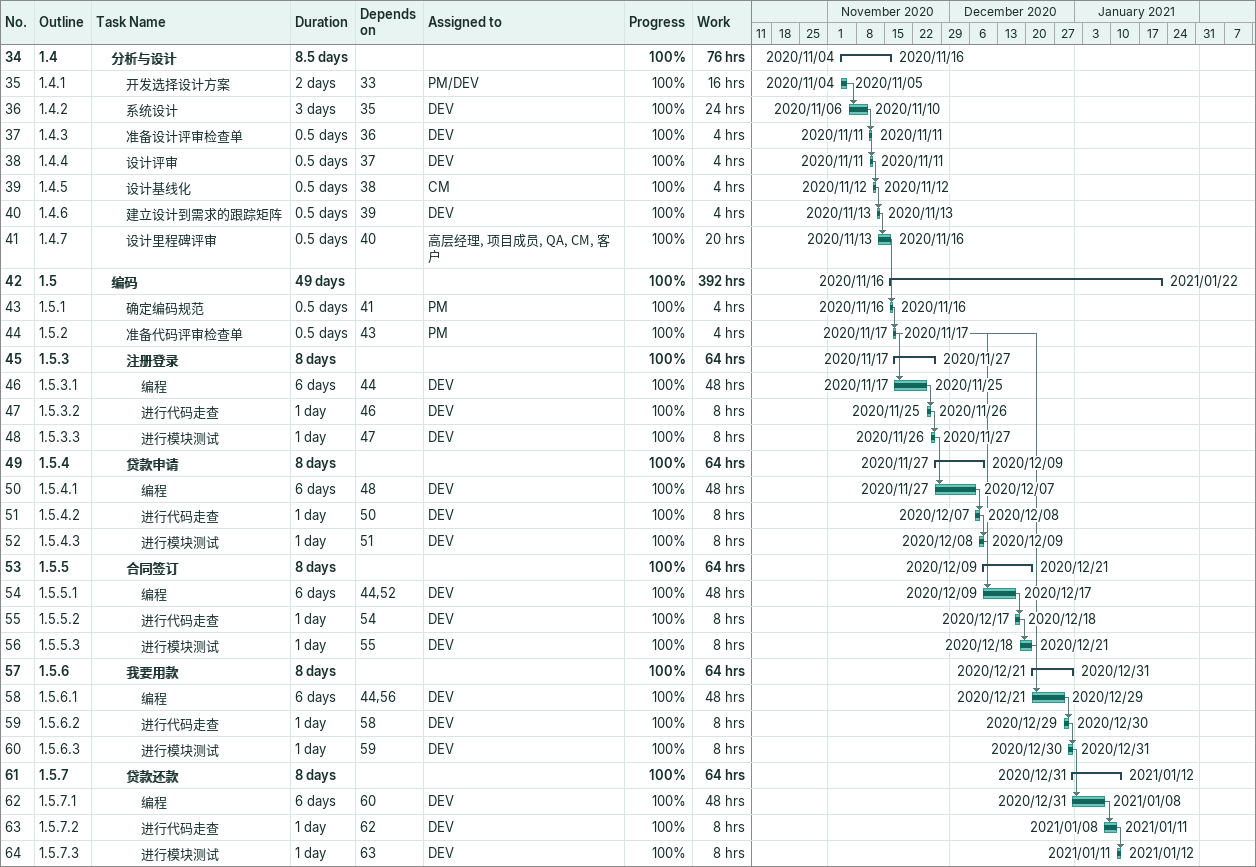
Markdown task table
| ID | WBS | Task | Duration | Start | Finish | Predecessors | Resources | % complete | Work (h) |
|---|---|---|---|---|---|---|---|---|---|
| 34 | 1.4 | **分析与设计** | 8.5d | 2020-11-04 | 2020-11-16 |  |  | 100 | 76 |
| 35 | 1.4.1 | 开发选择设计方案 | 2d | 2020-11-04 | 2020-11-05 | 33 | PM/DEV | 100 | 16 |
| 36 | 1.4.2 | 系统设计 | 3d | 2020-11-06 | 2020-11-10 | 35 | DEV | 100 | 24 |
| 37 | 1.4.3 | 准备设计评审检查单 | 0.5d | 2020-11-11 | 2020-11-11 | 36 | DEV | 100 | 4 |
| 38 | 1.4.4 | 设计评审 | 0.5d | 2020-11-11 | 2020-11-11 | 37 | DEV | 100 | 4 |
| 39 | 1.4.5 | 设计基线化 | 0.5d | 2020-11-12 | 2020-11-12 | 38 | CM | 100 | 4 |
| 40 | 1.4.6 | 建立设计到需求的跟踪矩阵 | 0.5d | 2020-11-13 | 2020-11-13 | 39 | DEV | 100 | 4 |
| 41 | 1.4.7 | 设计里程碑评审 | 0.5d | 2020-11-13 | 2020-11-16 | 40 | 高层经理, 项目成员, QA, CM, 客户 | 100 | 20 |
| 42 | 1.5 | **编码** | 49d | 2020-11-16 | 2021-01-22 |  |  | 100 | 392 |
| 43 | 1.5.1 | 确定编码规范 | 0.5d | 2020-11-16 | 2020-11-16 | 41 | PM | 100 | 4 |
| 44 | 1.5.2 | 准备代码评审检查单 | 0.5d | 2020-11-17 | 2020-11-17 | 43 | PM | 100 | 4 |
| 45 | 1.5.3 | **注册登录** | 8d | 2020-11-17 | 2020-11-27 |  |  | 100 | 64 |
| 46 | 1.5.3.1 | 编程 | 6d | 2020-11-17 | 2020-11-25 | 44 | DEV | 100 | 48 |
| 47 | 1.5.3.2 | 进行代码走查 | 1d | 2020-11-25 | 2020-11-26 | 46 | DEV | 100 | 8 |
| 48 | 1.5.3.3 | 进行模块测试 | 1d | 2020-11-26 | 2020-11-27 | 47 | DEV | 100 | 8 |
| 49 | 1.5.4 | **贷款申请** | 8d | 2020-11-27 | 2020-12-09 |  |  | 100 | 64 |
| 50 | 1.5.4.1 | 编程 | 6d | 2020-11-27 | 2020-12-07 | 48 | DEV | 100 | 48 |
| 51 | 1.5.4.2 | 进行代码走查 | 1d | 2020-12-07 | 2020-12-08 | 50 | DEV | 100 | 8 |
| 52 | 1.5.4.3 | 进行模块测试 | 1d | 2020-12-08 | 2020-12-09 | 51 | DEV | 100 | 8 |
| 53 | 1.5.5 | **合同签订** | 8d | 2020-12-09 | 2020-12-21 |  |  | 100 | 64 |
| 54 | 1.5.5.1 | 编程 | 6d | 2020-12-09 | 2020-12-17 | 44, 52 | DEV | 100 | 48 |
| 55 | 1.5.5.2 | 进行代码走查 | 1d | 2020-12-17 | 2020-12-18 | 54 | DEV | 100 | 8 |
| 56 | 1.5.5.3 | 进行模块测试 | 1d | 2020-12-18 | 2020-12-21 | 55 | DEV | 100 | 8 |
| 57 | 1.5.6 | **我要用款** | 8d | 2020-12-21 | 2020-12-31 |  |  | 100 | 64 |
| 58 | 1.5.6.1 | 编程 | 6d | 2020-12-21 | 2020-12-29 | 44, 56 | DEV | 100 | 48 |
| 59 | 1.5.6.2 | 进行代码走查 | 1d | 2020-12-29 | 2020-12-30 | 58 | DEV | 100 | 8 |
| 60 | 1.5.6.3 | 进行模块测试 | 1d | 2020-12-30 | 2020-12-31 | 59 | DEV | 100 | 8 |
| 61 | 1.5.7 | **贷款还款** | 8d | 2020-12-31 | 2021-01-12 |  |  | 100 | 64 |
| 62 | 1.5.7.1 | 编程 | 6d | 2020-12-31 | 2021-01-08 | 60 | DEV | 100 | 48 |
| 63 | 1.5.7.2 | 进行代码走查 | 1d | 2021-01-08 | 2021-01-11 | 62 | DEV | 100 | 8 |
| 64 | 1.5.7.3 | 进行模块测试 | 1d | 2021-01-11 | 2021-01-12 | 63 | DEV | 100 | 8 |
